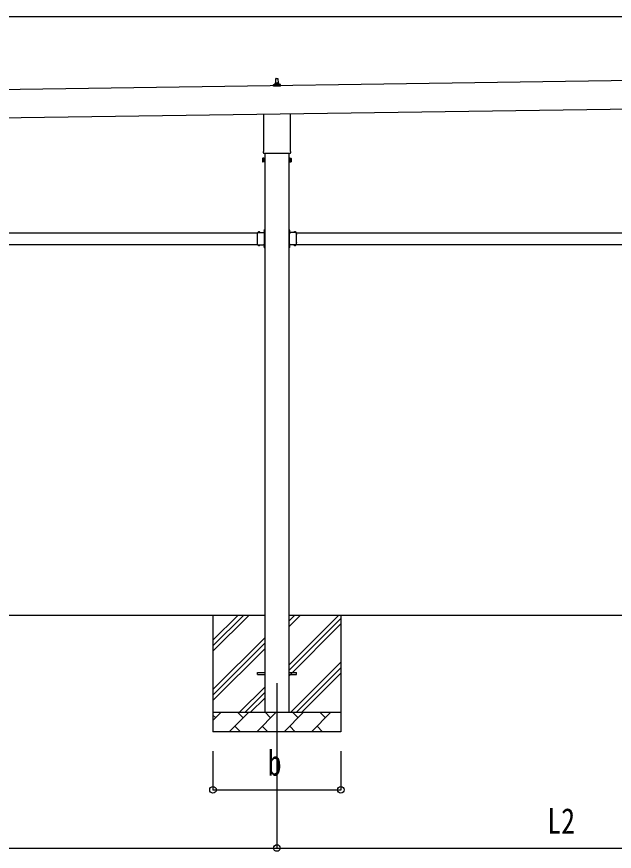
# Model space of a CAD drawing. Units: millimetres, scale not verified. Extents: x -16820 to 16820, y -11880 to 11880.
# Drawn here: x -2151 to 932, y -6287 to -1982 of the extents above; entities that cross this region are included whole.
import ezdxf
from ezdxf.enums import TextEntityAlignment as Align

# ---------------------------------------------------------------- set-up
doc = ezdxf.new("R2010")
doc.units = ezdxf.units.MM
doc.header["$LTSCALE"] = 50
for name, color, linetype in [('0-3_YKK_12', 2, 'Continuous'), ('0-4_YKK_13', 4, 'Continuous'), ('0-5_YKK_A1', 4, 'Continuous'), ('0-6_YKK_D', 6, 'Continuous')]:
    doc.layers.add(name, color=color, linetype=linetype)
doc.styles.add('ＭＳ ゴシック', font='')
doc.styles.get('ＭＳ ゴシック').set_extended_font_data('MS Gothic')

msp = doc.modelspace()

# ---------------------------------------------------------------- linework, layer by layer
at = {"layer": '0-3_YKK_12'}
msp.add_line((-808.38, -5420), (-808.38, -5920), dxfattribs=at)
at = {"layer": '0-4_YKK_13'}
for p, q in [((-814.38, -2325.02), (-813.65, -2301.5)), ((-812.65, -2300.52), (-804.1, -2300.52)), ((-803.1, -2301.5), (-802.38, -2325.02)), ((-826.63, -2340.52), (-826.63, -2332.81)), ((-790.13, -2340.52), (-826.63, -2340.52)), ((-826.25, -2332.02), (-790.51, -2332.02)), ((-825.86, -2331.84), (-819.14, -2330.21)), ((-818.76, -2330.02), (-798, -2330.02)), ((-818.38, -2329.24), (-818.38, -2325.02)), ((-817.38, -2325.02), (-799.38, -2325.02)), ((-798.38, -2329.24), (-798.38, -2325.02)), ((-790.89, -2331.84), (-797.61, -2330.21)), ((-790.13, -2340.52), (-790.13, -2332.81)), ((-876.68, -2674.51), (-876.68, -2483.86)), ((-740.08, -2481.91), (-740.08, -2674.51)), ((-882.38, -2712.79), (-881.62, -2711.47)), ((-878.38, -2683.29), (-878.38, -2677.79)), ((-740.44, -2686.79), (-876.31, -2686.79)), ((-738.38, -2677.79), (-738.38, -2683.29)), ((-734.38, -2712.79), (-735.14, -2711.47)), ((-882.38, -2712.79), (-882.38, -2729.79)), ((-882.38, -2729.79), (-881.62, -2731.1)), ((-875.38, -2716.38), (-881.62, -2716.38)), ((-875.38, -2726.19), (-881.62, -2726.19)), ((-875.38, -2731.1), (-881.62, -2731.1)), ((-872.88, -2730.49), (-875.38, -2730.49)), ((-743.88, -2730.49), (-741.38, -2730.49)), ((-741.38, -2716.38), (-735.14, -2716.38)), ((-741.38, -2726.19), (-735.14, -2726.19)), ((-741.38, -2731.1), (-735.14, -2731.1)), ((-734.38, -2729.79), (-735.14, -2731.1)), ((-734.38, -2712.79), (-734.38, -2729.79)), ((-908.88, -3105.29), (-908.88, -3094.9)), ((-908.88, -3094.9), (-872.48, -3094.9)), ((-905.61, -3094.04), (-905.61, -3094.2)), ((-904.91, -3094.9), (-896.84, -3094.9)), ((-902, -3094.9), (-903.33, -3092.24)), ((-899.75, -3094.9), (-898.43, -3092.24)), ((-896.14, -3094.04), (-896.14, -3094.2)), ((-876.58, -3087), (-870.88, -3087)), ((-872.88, -3096.5), (-875.88, -3096.5)), ((-872.48, -3085.87), (-875.14, -3084.55)), ((-872.48, -3088.13), (-875.14, -3089.45)), ((-873.34, -3082.27), (-873.18, -3082.27)), ((-873.34, -3091.74), (-873.18, -3091.74)), ((-872.88, -3105.29), (-872.88, -3098.5)), ((-872.48, -3079.5), (-870.88, -3079.5)), ((-872.48, -3096.46), (-872.48, -3079.5)), ((-872.48, -3082.97), (-872.48, -3091.04)), ((-870.88, -3084), (-872.48, -3084)), ((-872.48, -3085), (-870.88, -3085)), ((-872.48, -3089), (-870.88, -3089)), ((-870.88, -3090), (-872.48, -3090)), ((-744.28, -3079.5), (-745.88, -3079.5)), ((-745.88, -3084), (-744.28, -3084)), ((-744.28, -3085), (-745.88, -3085)), ((-740.18, -3087), (-745.88, -3087)), ((-744.28, -3089), (-745.88, -3089)), ((-745.88, -3090), (-744.28, -3090)), ((-744.28, -3096.46), (-744.28, -3079.5)), ((-744.28, -3082.97), (-744.28, -3091.04)), ((-744.28, -3085.87), (-741.62, -3084.55)), ((-744.28, -3088.13), (-741.62, -3089.45)), ((-707.88, -3094.9), (-744.28, -3094.9)), ((-743.88, -3096.5), (-740.88, -3096.5)), ((-743.88, -3105.29), (-743.88, -3098.5)), ((-743.42, -3082.27), (-743.58, -3082.27)), ((-743.42, -3091.74), (-743.58, -3091.74)), ((-720.61, -3094.04), (-720.61, -3094.2)), ((-711.84, -3094.9), (-719.91, -3094.9)), ((-717, -3094.9), (-718.33, -3092.24)), ((-714.75, -3094.9), (-713.43, -3092.24)), ((-711.14, -3094.04), (-711.14, -3094.2)), ((-707.88, -3105.29), (-707.88, -3094.9)), ((-908.88, -3147.29), (-908.88, -3106.71)), ((-872.88, -3147.29), (-872.88, -3106.71)), ((-743.88, -3147.29), (-743.88, -3106.71)), ((-707.88, -3147.29), (-707.88, -3106.71)), ((-908.88, -3159.1), (-908.88, -3148.71)), ((-908.88, -3159.1), (-872.48, -3159.1)), ((-905.61, -3159.96), (-905.61, -3159.8)), ((-904.91, -3159.1), (-896.84, -3159.1)), ((-902, -3159.1), (-903.33, -3161.76)), ((-899.75, -3159.1), (-898.43, -3161.76)), ((-896.14, -3159.96), (-896.14, -3159.8)), ((-875.88, -3157.5), (-872.88, -3157.5)), ((-872.48, -3165.87), (-875.14, -3164.55)), ((-872.48, -3168.13), (-875.14, -3169.45)), ((-873.34, -3162.27), (-873.18, -3162.27)), ((-873.34, -3171.74), (-873.18, -3171.74)), ((-872.88, -3155.5), (-872.88, -3148.71)), ((-872.48, -3174.5), (-872.48, -3157.54)), ((-872.48, -3162.97), (-872.48, -3171.04)), ((-872.48, -3165), (-870.88, -3165)), ((-872.48, -3169), (-870.88, -3169)), ((-872.48, -3174.5), (-870.88, -3174.5)), ((-744.28, -3165), (-745.88, -3165)), ((-744.28, -3169), (-745.88, -3169)), ((-744.28, -3174.5), (-745.88, -3174.5)), ((-744.28, -3174.5), (-744.28, -3157.54)), ((-707.88, -3159.1), (-744.28, -3159.1)), ((-744.28, -3162.97), (-744.28, -3171.04)), ((-744.28, -3165.87), (-741.62, -3164.55)), ((-744.28, -3168.13), (-741.62, -3169.45)), ((-743.88, -3155.5), (-743.88, -3148.71)), ((-740.88, -3157.5), (-743.88, -3157.5)), ((-743.42, -3162.27), (-743.58, -3162.27)), ((-743.42, -3171.74), (-743.58, -3171.74)), ((-720.61, -3159.96), (-720.61, -3159.8)), ((-711.84, -3159.1), (-719.91, -3159.1)), ((-717, -3159.1), (-718.33, -3161.76)), ((-714.75, -3159.1), (-713.43, -3161.76)), ((-711.14, -3159.96), (-711.14, -3159.8)), ((-707.88, -3159.1), (-707.88, -3148.71)), ((-908.38, -5365.5), (-870.88, -5365.5)), ((-908.38, -5374.5), (-908.38, -5365.5)), ((-908.38, -5374.5), (-870.88, -5374.5)), ((-745.88, -5365.5), (-708.38, -5365.5)), ((-745.88, -5374.5), (-708.38, -5374.5)), ((-708.38, -5374.5), (-708.38, -5365.5))]:
    msp.add_line(p, q, dxfattribs=at)
for points in [[(-875.38, -2731.1), (-875.38, -2711.47), (-881.62, -2711.47)], [(-875.38, -2730.49), (-875.38, -2712.09), (-872.88, -2712.09)], [(-741.38, -2730.49), (-741.38, -2712.09), (-743.88, -2712.09)], [(-741.38, -2731.1), (-741.38, -2711.47), (-735.14, -2711.47)], [(-872.88, -3098.5), (-875.88, -3098.5), (-875.88, -3094.9)], [(-870.88, -3094.5), (-870.88, -3088.5), (-870.88, -3085.5), (-870.88, -3079.5)], [(-745.88, -3094.5), (-745.88, -3088.5), (-745.88, -3085.5), (-745.88, -3079.5)], [(-743.88, -3098.5), (-740.88, -3098.5), (-740.88, -3094.9)], [(-872.88, -3155.5), (-875.88, -3155.5), (-875.88, -3159.1)], [(-870.88, -3174.5), (-870.88, -3168.5), (-870.88, -3165.5), (-870.88, -3159.5)], [(-745.88, -3174.5), (-745.88, -3168.5), (-745.88, -3165.5), (-745.88, -3159.5)], [(-743.88, -3155.5), (-740.88, -3155.5), (-740.88, -3159.1)]]:
    msp.add_lwpolyline(points, dxfattribs=at)
for points in [[(-872.88, -2731.79), (-872.88, -2710.79), (-870.88, -2710.79), (-870.88, -2731.79)], [(-743.88, -2731.79), (-743.88, -2710.79), (-745.88, -2710.79), (-745.88, -2731.79)]]:
    msp.add_lwpolyline(points, close=True, dxfattribs=at)
for centre, radius, start, end in [((-814.29, -2325.66), 4.13, 90, 171.17633), ((-812.65, -2301.52), 1, 90, 178.60509), ((-805.04, -2325.02), 4.83, 133.60282, 180), ((-811.71, -2325.02), 4.83, 0, 46.39718), ((-804.1, -2301.52), 1, 1.39491, 90), ((-802.46, -2325.66), 4.13, 8.82367, 90), ((-825.63, -2332.81), 1, 103.62699, 180), ((-819.38, -2329.24), 1, 283.62699, 0), ((-817.38, -2326.02), 1, 90, 180), ((-799.38, -2326.02), 1, 0, 90), ((-797.38, -2329.24), 1, 180, 256.37301), ((-791.13, -2332.81), 1, 0, 76.37301), ((-878.03, -2713.93), 4.34, 145.61575, 214.38425), ((-874.38, -2677.79), 4, 125.09963, 180), ((-874.38, -2683.29), 4, 180, 194.47751), ((-874.38, -2683.29), 4, 194.47751, 241.04498), ((-742.38, -2683.29), 4, 298.95502, 345.52249), ((-742.38, -2677.79), 4, 0, 54.90037), ((-742.38, -2683.29), 4, 345.52249, 0), ((-738.72, -2713.93), 4.34, 325.61575, 34.38425), ((-866.14, -2721.29), 16.24, 162.41205, 197.58795), ((-878.03, -2728.65), 4.34, 145.61575, 214.38425), ((-750.62, -2721.29), 16.24, 342.41205, 17.58795), ((-738.72, -2728.65), 4.34, 325.61575, 34.38425), ((-904.75, -3094.04), 0.862, 129.12355, 180), ((-904.91, -3094.2), 0.7, 180, 270), ((-900.88, -3098.8), 7, 90, 129.12355), ((-900.88, -3098.8), 7, 50.87645, 90), ((-896.84, -3094.2), 0.7, 270, 0), ((-897.01, -3094.04), 0.862, 0, 50.87645), ((-868.58, -3087), 7, 140.87645, 180), ((-868.58, -3087), 7, 180, 219.12355), ((-873.34, -3083.13), 0.862, 90, 140.87645), ((-873.34, -3090.87), 0.862, 219.12355, 270), ((-873.18, -3082.97), 0.7, 0, 90), ((-873.18, -3091.04), 0.7, 270, 0), ((-872.88, -3094.5), 2, 270, 0), ((-743.88, -3094.5), 2, 180, 270), ((-743.58, -3082.97), 0.7, 90, 180), ((-743.58, -3091.04), 0.7, 180, 270), ((-743.42, -3083.13), 0.862, 39.12355, 90), ((-743.42, -3090.87), 0.862, 270, 320.87645), ((-748.18, -3087), 7, 0, 39.12355), ((-748.18, -3087), 7, 320.87645, 0), ((-719.75, -3094.04), 0.862, 129.12355, 180), ((-719.91, -3094.2), 0.7, 180, 270), ((-715.88, -3098.8), 7, 90, 129.12355), ((-715.88, -3098.8), 7, 50.87645, 90), ((-711.84, -3094.2), 0.7, 270, 0), ((-712.01, -3094.04), 0.862, 0, 50.87645), ((-909.58, -3106), 1, 314.427, 45.573), ((-872.18, -3106), 1, 134.427, 225.573), ((-744.58, -3106), 1, 314.427, 45.573), ((-707.18, -3106), 1, 134.427, 225.573), ((-909.58, -3148), 1, 314.427, 45.573), ((-904.91, -3159.8), 0.7, 90, 180), ((-904.75, -3159.96), 0.862, 180, 230.87645), ((-900.88, -3155.2), 7, 230.87645, 270), ((-900.88, -3155.2), 7, 270, 309.12355), ((-896.84, -3159.8), 0.7, 0, 90), ((-897.01, -3159.96), 0.862, 309.12355, 0), ((-868.58, -3167), 7, 140.87645, 180), ((-868.58, -3167), 7, 180, 219.12355), ((-873.34, -3163.13), 0.862, 90, 140.87645), ((-873.34, -3170.87), 0.862, 219.12355, 270), ((-872.18, -3148), 1, 134.427, 225.573), ((-873.18, -3162.97), 0.7, 0, 90), ((-873.18, -3171.04), 0.7, 270, 0), ((-872.88, -3159.5), 2, 0, 90), ((-743.88, -3159.5), 2, 90, 180), ((-743.58, -3162.97), 0.7, 90, 180), ((-743.58, -3171.04), 0.7, 180, 270), ((-744.58, -3148), 1, 314.427, 45.573), ((-743.42, -3163.13), 0.862, 39.12355, 90), ((-743.42, -3170.87), 0.862, 270, 320.87645), ((-748.18, -3167), 7, 0, 39.12355), ((-748.18, -3167), 7, 320.87645, 0), ((-719.91, -3159.8), 0.7, 90, 180), ((-719.75, -3159.96), 0.862, 180, 230.87645), ((-715.88, -3155.2), 7, 230.87645, 270), ((-715.88, -3155.2), 7, 270, 309.12355), ((-711.84, -3159.8), 0.7, 0, 90), ((-712.01, -3159.96), 0.862, 309.12355, 0), ((-707.18, -3148), 1, 134.427, 225.573)]:
    msp.add_arc(centre, radius, start, end, dxfattribs=at)
at = {"layer": '0-5_YKK_A1'}
for p, q in [((3078.48, -2282.38), (-2298.44, -2359.16)), ((-2296.37, -2504.14), (3080.56, -2427.33)), ((-870.88, -2686.79), (-870.88, -5570)), ((-745.88, -5570), (-745.88, -2686.79)), ((-3707.88, -3097), (-908.88, -3097)), ((-707.88, -3097), (2091.12, -3097)), ((-3707.88, -3157), (-908.88, -3157)), ((-875.88, -3157), (-871.38, -3157)), ((-740.88, -3157), (-745.38, -3157)), ((-707.88, -3157), (2091.12, -3157)), ((-870.88, -5070), (-3745.88, -5070)), ((-1138.38, -5070), (-1138.38, -5670)), ((-1138.38, -5255.05), (-953.33, -5070)), ((-1138.38, -5226.77), (-981.61, -5070)), ((-1138.38, -5198.48), (-1009.9, -5070)), ((2129.12, -5070), (-745.88, -5070)), ((-745.88, -5325.1), (-490.78, -5070)), ((-745.88, -5127.11), (-688.77, -5070)), ((-745.88, -5098.82), (-717.05, -5070)), ((-478.38, -5070), (-478.38, -5670)), ((-745.88, -5353.38), (-478.38, -5085.88)), ((-745.88, -5381.67), (-478.38, -5114.17)), ((-1138.38, -5453.04), (-870.88, -5185.54)), ((-1138.38, -5481.32), (-870.88, -5213.82)), ((-1138.38, -5509.61), (-870.88, -5242.11)), ((-736.22, -5570), (-478.38, -5312.16)), ((-707.94, -5570), (-478.38, -5340.44)), ((-679.65, -5570), (-478.38, -5368.73)), ((-1000.78, -5570), (-870.88, -5440.1)), ((-972.5, -5570), (-870.88, -5468.38)), ((-944.21, -5570), (-870.88, -5496.67)), ((-1138.38, -5570), (-478.38, -5570)), ((-1138.38, -5612.89), (-1095.48, -5570)), ((-1124.04, -5598.55), (-1138.38, -5584.21)), ((-1054.06, -5670), (-954.06, -5570)), ((-982.62, -5598.55), (-1011.17, -5570)), ((-912.64, -5670), (-812.64, -5570)), ((-841.2, -5598.55), (-869.75, -5570)), ((-771.22, -5670), (-671.22, -5570)), ((-699.77, -5598.55), (-728.33, -5570)), ((-629.8, -5670), (-529.8, -5570)), ((-558.35, -5598.55), (-586.91, -5570)), ((-481.66, -5570), (-478.38, -5566.72)), ((-478.38, -5670), (-1138.38, -5670)), ((-1025.51, -5641.45), (-996.96, -5670)), ((-884.09, -5641.45), (-855.54, -5670)), ((-742.67, -5641.45), (-714.11, -5670)), ((-601.25, -5641.45), (-572.69, -5670))]:
    msp.add_line(p, q, dxfattribs=at)
for points in [[(-875.88, -3097), (-871.38, -3097), (-871.38, -3157)], [(-740.88, -3097), (-745.38, -3097), (-745.38, -3157)]]:
    msp.add_lwpolyline(points, dxfattribs=at)
at = {"layer": '0-6_YKK_D'}
for p, q in [((2898.05, -1981.89), (-7522.97, -1981.89)), ((-1138.38, -5770), (-1138.38, -5971)), ((-808.38, -5770), (-808.38, -6271)), ((-808.38, -5770), (-808.38, -6271)), ((-478.38, -5770), (-478.38, -5971)), ((-1138.38, -5970), (-478.38, -5970)), ((-3808.38, -6270), (-808.38, -6270)), ((-808.38, -6270), (2191.62, -6270))]:
    msp.add_line(p, q, dxfattribs=at)
for centre in [(-1138.38, -5970), (-478.38, -5970), (-808.38, -6270), (-808.38, -6270)]:
    msp.add_circle(centre, 17, dxfattribs=at)

# ---------------------------------------------------------------- texts
at = {"layer": '0-6_YKK_D', "style": 'ＭＳ ゴシック', "width": 0.8}
for s, p in [('b', (-856.38, -5936)), ('L2', (586.02, -6236))]:
    msp.add_text(s, height=132, dxfattribs=at).set_placement(p, align=Align.BOTTOM_LEFT)

doc.saveas('drawing.dxf')
